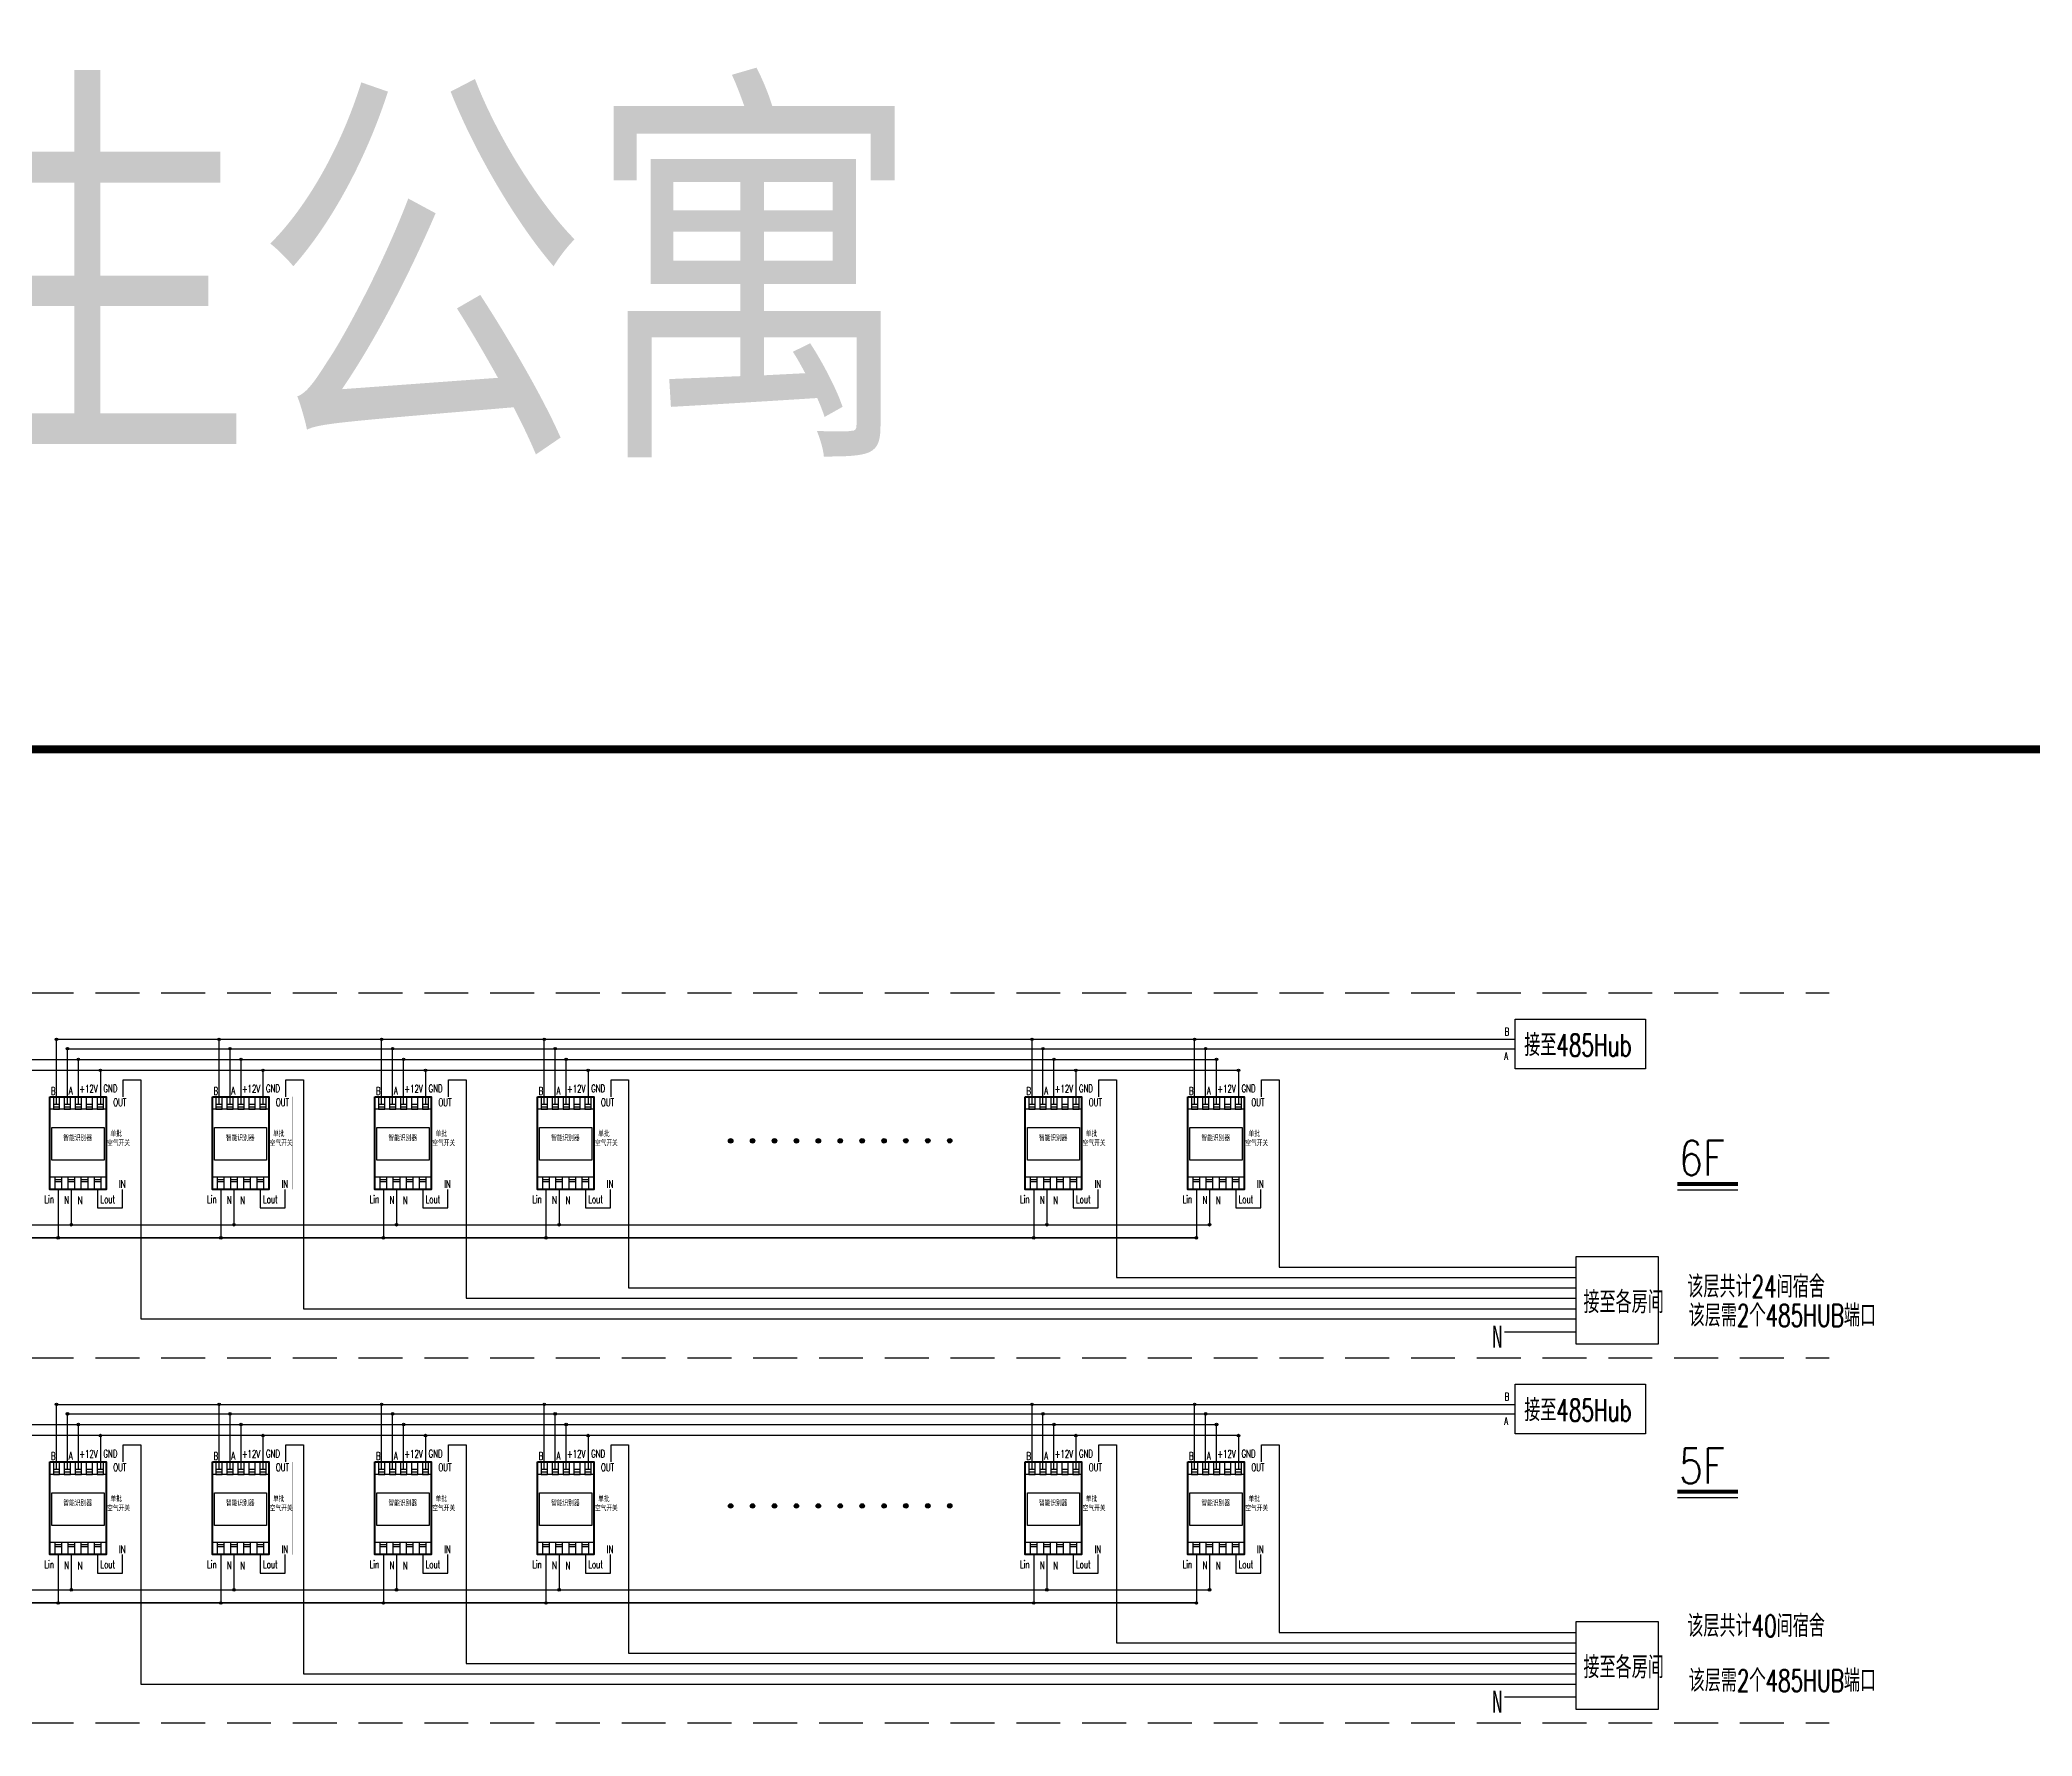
# Model space of a CAD drawing. Header units: millimetres. Extents: x -14098 to 347972, y -58509 to 133182.
# Drawn here: x 275519 to 320952, y 94490 to 133182 of the extents above; entities that cross this region are included whole.
import ezdxf
from ezdxf.enums import TextEntityAlignment as Align

# ---------------------------------------------------------------- set-up
doc = ezdxf.new("R2010")
doc.units = ezdxf.units.MM
doc.header["$LTSCALE"] = 1000
doc.linetypes.add('DASHED2', pattern=[0.375, 0.25, -0.125])
for name, color, linetype in [('5剖面线层', 1, 'Continuous'), ('6文字层', 3, 'Continuous'), ('HZ', 3, 'Continuous'), ('RD', 1, 'Continuous'), ('TEXT', 3, 'Continuous'), ('图框', 7, 'Continuous')]:
    doc.layers.add(name, color=color, linetype=linetype)
doc.styles.add('PC_TEXTSTYLE', font='simplex.shx', dxfattribs={"width": 0.707, "bigfont": 'intecad.shx'})
doc.styles.add('romand', font='romans.shx', dxfattribs={"width": 0.75, "height": 300, "bigfont": 'fhztxt.shx'})
doc.styles.add('SHZ', font='romanc', dxfattribs={"bigfont": 'SHZTXT'})
doc.styles.add('Z', font='romans', dxfattribs={"width": 0.8, "bigfont": 'z'})
doc.styles.add('样式 1', font='', dxfattribs={"width": 0.707})
doc.styles.get('样式 1').set_extended_font_data('KaiTi_GB2312')

# ---------------------------------------------------------------- blocks, each defined once
blk = doc.blocks.new('A$C324759D8')
for p, q in [((276, 2276), (276, 2607)), ((526, 2276), (526, 2607))]:
    blk.add_line(p, q)
for points in [[(122, 2452), (1407, 2452), (1407, 2166), (122, 2166)], [(204, 2166), (348, 2166), (348, 2452), (204, 2452)], [(204, 2223), (348, 2223), (348, 2276), (204, 2276)], [(454, 2166), (598, 2166), (598, 2452), (454, 2452)], [(454, 2223), (598, 2223), (598, 2276), (454, 2276)], [(704, 2166), (848, 2166), (848, 2452), (704, 2452)], [(704, 2223), (848, 2223), (848, 2276), (704, 2276)], [(954, 2166), (1098, 2166), (1098, 2452), (954, 2452)], [(954, 2223), (1098, 2223), (1098, 2276), (954, 2276)], [(1204, 2166), (1348, 2166), (1348, 2452), (1204, 2452)], [(1204, 2223), (1348, 2223), (1348, 2276), (1204, 2276)], [(169, 1749), (1360, 1749), (1360, 1005), (169, 1005)], [(122, 624), (1407, 624), (1407, 338), (122, 338)], [(242, 624), (387, 624), (387, 338), (242, 338)], [(242, 567), (387, 567), (387, 514), (242, 514)], [(542, 624), (687, 624), (687, 338), (542, 338)], [(542, 567), (687, 567), (687, 514), (542, 514)], [(842, 624), (987, 624), (987, 338), (842, 338)], [(842, 567), (987, 567), (987, 514), (842, 514)], [(1142, 624), (1287, 624), (1287, 338), (1142, 338)], [(1142, 567), (1287, 567), (1287, 514), (1142, 514)]]:
    blk.add_lwpolyline(points, close=True)
at = {"lineweight": 40}
blk.add_lwpolyline([(122, 2452), (1407, 2452), (1407, 338), (122, 338)], close=True, dxfattribs=at)
at = {"layer": 'RD', "color": 0, "const_width": 1}
blk.add_lwpolyline([(1407, 2452), (1950, 2452), (1950, 338), (1407, 338), (1407, 2452)], dxfattribs=at)
at = {"layer": '6文字层', "color": 7, "style": 'PC_TEXTSTYLE', "width": 0.667}
for s, p in [('GND', (1345, 2554)), ('B', (148, 2499)), ('A', (555, 2504)), ('+12V', (795, 2546)), ('OUT', (1570, 2239)), ('IN', (1701, 372)), ('Lin', (0, 28)), ('N', (455, 7)), ('N', (761, 0)), ('Lout', (1278, 27))]:
    blk.add_text(s, height=175, dxfattribs=at).set_placement(p)
at = {"layer": '6文字层', "color": 7, "style": 'Z', "width": 0.8}
for s, p in [('智能识别器', (433, 1571)), ('空气开关', (1432, 1456)), ('单批', (1505, 1668))]:
    blk.add_text(s, height=125, dxfattribs=at).set_placement(p, align=Align.TOP_LEFT)

msp = doc.modelspace()

# ---------------------------------------------------------------- hatches: boundary and pattern name
at = {"layer": '5剖面线层'}
h = msp.add_hatch(color=5, dxfattribs=at)
h.paths.add_polyline_path([(275870, 110385), (275899, 110385), (275927, 110385, 1)])
h.paths.add_polyline_path([(275927, 110385), (275899, 110385), (275899, 110357, 0.414214)])
h.paths.add_polyline_path([(275899, 110385), (275870, 110385, 0.414214), (275899, 110357)])
h = msp.add_hatch(color=5, dxfattribs=at)
h.paths.add_polyline_path([(279578, 110385), (279607, 110385), (279635, 110385, 1)])
h.paths.add_polyline_path([(279635, 110385), (279607, 110385), (279607, 110357, 0.414214)])
h.paths.add_polyline_path([(279607, 110385), (279578, 110385, 0.414214), (279607, 110357)])
h = msp.add_hatch(color=5, dxfattribs=at)
h.paths.add_polyline_path([(283286, 110385), (283314, 110385), (283343, 110385, 1)])
h.paths.add_polyline_path([(283343, 110385), (283314, 110385), (283314, 110357, 0.414214)])
h.paths.add_polyline_path([(283314, 110385), (283286, 110385, 0.414214), (283314, 110357)])
h = msp.add_hatch(color=5, dxfattribs=at)
h.paths.add_polyline_path([(286994, 110385), (287022, 110385), (287050, 110385, 1)])
h.paths.add_polyline_path([(287050, 110385), (287022, 110385), (287022, 110357, 0.414214)])
h.paths.add_polyline_path([(287022, 110385), (286994, 110385, 0.414214), (287022, 110357)])
h = msp.add_hatch(color=5, dxfattribs=at)
h.paths.add_polyline_path([(298117, 110385), (298145, 110385), (298174, 110385, 1)])
h.paths.add_polyline_path([(298174, 110385), (298145, 110385), (298145, 110357, 0.414214)])
h.paths.add_polyline_path([(298145, 110385), (298117, 110385, 0.414214), (298145, 110357)])
h = msp.add_hatch(color=5, dxfattribs=at)
h.paths.add_polyline_path([(301825, 110385), (301853, 110385), (301881, 110385, 1)])
h.paths.add_polyline_path([(301881, 110385), (301853, 110385), (301853, 110357, 0.414214)])
h.paths.add_polyline_path([(301853, 110385), (301825, 110385, 0.414214), (301853, 110357)])
h = msp.add_hatch(color=5, dxfattribs=at)
h.paths.add_polyline_path([(276120, 110171), (276149, 110171), (276177, 110171, 1)])
h.paths.add_polyline_path([(276177, 110171), (276149, 110171), (276149, 110143, 0.414214)])
h.paths.add_polyline_path([(276149, 110171), (276120, 110171, 0.414214), (276149, 110143)])
h = msp.add_hatch(color=4, dxfattribs=at)
h.paths.add_polyline_path([(276370, 109927), (276399, 109927), (276427, 109927, 1)])
h.paths.add_polyline_path([(276427, 109927), (276399, 109927), (276399, 109899, 0.414214)])
h.paths.add_polyline_path([(276399, 109927), (276370, 109927, 0.414214), (276399, 109899)])
h = msp.add_hatch(color=5, dxfattribs=at)
h.paths.add_polyline_path([(279828, 110171), (279857, 110171), (279885, 110171, 1)])
h.paths.add_polyline_path([(279885, 110171), (279857, 110171), (279857, 110143, 0.414214)])
h.paths.add_polyline_path([(279857, 110171), (279828, 110171, 0.414214), (279857, 110143)])
h = msp.add_hatch(color=4, dxfattribs=at)
h.paths.add_polyline_path([(280078, 109927), (280107, 109927), (280135, 109927, 1)])
h.paths.add_polyline_path([(280135, 109927), (280107, 109927), (280107, 109899, 0.414214)])
h.paths.add_polyline_path([(280107, 109927), (280078, 109927, 0.414214), (280107, 109899)])
h = msp.add_hatch(color=5, dxfattribs=at)
h.paths.add_polyline_path([(283536, 110171), (283564, 110171), (283593, 110171, 1)])
h.paths.add_polyline_path([(283593, 110171), (283564, 110171), (283564, 110143, 0.414214)])
h.paths.add_polyline_path([(283564, 110171), (283536, 110171, 0.414214), (283564, 110143)])
h = msp.add_hatch(color=4, dxfattribs=at)
h.paths.add_polyline_path([(283786, 109927), (283814, 109927), (283843, 109927, 1)])
h.paths.add_polyline_path([(283843, 109927), (283814, 109927), (283814, 109899, 0.414214)])
h.paths.add_polyline_path([(283814, 109927), (283786, 109927, 0.414214), (283814, 109899)])
h = msp.add_hatch(color=5, dxfattribs=at)
h.paths.add_polyline_path([(287244, 110171), (287272, 110171), (287300, 110171, 1)])
h.paths.add_polyline_path([(287300, 110171), (287272, 110171), (287272, 110143, 0.414214)])
h.paths.add_polyline_path([(287272, 110171), (287244, 110171, 0.414214), (287272, 110143)])
h = msp.add_hatch(color=4, dxfattribs=at)
h.paths.add_polyline_path([(287494, 109927), (287522, 109927), (287550, 109927, 1)])
h.paths.add_polyline_path([(287550, 109927), (287522, 109927), (287522, 109899, 0.414214)])
h.paths.add_polyline_path([(287522, 109927), (287494, 109927, 0.414214), (287522, 109899)])
h = msp.add_hatch(color=5, dxfattribs=at)
h.paths.add_polyline_path([(298367, 110171), (298395, 110171), (298424, 110171, 1)])
h.paths.add_polyline_path([(298424, 110171), (298395, 110171), (298395, 110143, 0.414214)])
h.paths.add_polyline_path([(298395, 110171), (298367, 110171, 0.414214), (298395, 110143)])
h = msp.add_hatch(color=4, dxfattribs=at)
h.paths.add_polyline_path([(298617, 109927), (298645, 109927), (298674, 109927, 1)])
h.paths.add_polyline_path([(298674, 109927), (298645, 109927), (298645, 109899, 0.414214)])
h.paths.add_polyline_path([(298645, 109927), (298617, 109927, 0.414214), (298645, 109899)])
h = msp.add_hatch(color=5, dxfattribs=at)
h.paths.add_polyline_path([(302075, 110171), (302103, 110171), (302131, 110171, 1)])
h.paths.add_polyline_path([(302131, 110171), (302103, 110171), (302103, 110143, 0.414214)])
h.paths.add_polyline_path([(302103, 110171), (302075, 110171, 0.414214), (302103, 110143)])
h = msp.add_hatch(color=4, dxfattribs=at)
h.paths.add_polyline_path([(302325, 109927), (302353, 109927), (302381, 109927, 1)])
h.paths.add_polyline_path([(302381, 109927), (302353, 109927), (302353, 109899, 0.414214)])
h.paths.add_polyline_path([(302353, 109927), (302325, 109927, 0.414214), (302353, 109899)])
h = msp.add_hatch(color=6, dxfattribs=at)
h.paths.add_polyline_path([(276870, 109675), (276899, 109675), (276927, 109675, 1)])
h.paths.add_polyline_path([(276927, 109675), (276899, 109675), (276899, 109646, 0.414214)])
h.paths.add_polyline_path([(276899, 109675), (276870, 109675, 0.414214), (276899, 109646)])
h = msp.add_hatch(color=6, dxfattribs=at)
h.paths.add_polyline_path([(276870, 109675), (276899, 109675), (276927, 109675, 1)])
h.paths.add_polyline_path([(276927, 109675), (276899, 109675), (276899, 109646, 0.414214)])
h.paths.add_polyline_path([(276899, 109675), (276870, 109675, 0.414214), (276899, 109646)])
h = msp.add_hatch(color=6, dxfattribs=at)
h.paths.add_polyline_path([(280578, 109675), (280607, 109675), (280635, 109675, 1)])
h.paths.add_polyline_path([(280635, 109675), (280607, 109675), (280607, 109646, 0.414214)])
h.paths.add_polyline_path([(280607, 109675), (280578, 109675, 0.414214), (280607, 109646)])
h = msp.add_hatch(color=6, dxfattribs=at)
h.paths.add_polyline_path([(280578, 109675), (280607, 109675), (280635, 109675, 1)])
h.paths.add_polyline_path([(280635, 109675), (280607, 109675), (280607, 109646, 0.414214)])
h.paths.add_polyline_path([(280607, 109675), (280578, 109675, 0.414214), (280607, 109646)])
h = msp.add_hatch(color=6, dxfattribs=at)
h.paths.add_polyline_path([(284286, 109675), (284314, 109675), (284343, 109675, 1)])
h.paths.add_polyline_path([(284343, 109675), (284314, 109675), (284314, 109646, 0.414214)])
h.paths.add_polyline_path([(284314, 109675), (284286, 109675, 0.414214), (284314, 109646)])
h = msp.add_hatch(color=6, dxfattribs=at)
h.paths.add_polyline_path([(284286, 109675), (284314, 109675), (284343, 109675, 1)])
h.paths.add_polyline_path([(284343, 109675), (284314, 109675), (284314, 109646, 0.414214)])
h.paths.add_polyline_path([(284314, 109675), (284286, 109675, 0.414214), (284314, 109646)])
h = msp.add_hatch(color=6, dxfattribs=at)
h.paths.add_polyline_path([(287994, 109675), (288022, 109675), (288050, 109675, 1)])
h.paths.add_polyline_path([(288050, 109675), (288022, 109675), (288022, 109646, 0.414214)])
h.paths.add_polyline_path([(288022, 109675), (287994, 109675, 0.414214), (288022, 109646)])
h = msp.add_hatch(color=6, dxfattribs=at)
h.paths.add_polyline_path([(287994, 109675), (288022, 109675), (288050, 109675, 1)])
h.paths.add_polyline_path([(288050, 109675), (288022, 109675), (288022, 109646, 0.414214)])
h.paths.add_polyline_path([(288022, 109675), (287994, 109675, 0.414214), (288022, 109646)])
h = msp.add_hatch(color=6, dxfattribs=at)
h.paths.add_polyline_path([(299117, 109675), (299145, 109675), (299174, 109675, 1)])
h.paths.add_polyline_path([(299174, 109675), (299145, 109675), (299145, 109646, 0.414214)])
h.paths.add_polyline_path([(299145, 109675), (299117, 109675, 0.414214), (299145, 109646)])
h = msp.add_hatch(color=6, dxfattribs=at)
h.paths.add_polyline_path([(299117, 109675), (299145, 109675), (299174, 109675, 1)])
h.paths.add_polyline_path([(299174, 109675), (299145, 109675), (299145, 109646, 0.414214)])
h.paths.add_polyline_path([(299145, 109675), (299117, 109675, 0.414214), (299145, 109646)])
h = msp.add_hatch(color=6, dxfattribs=at)
h.paths.add_polyline_path([(302825, 109675), (302853, 109675), (302881, 109675, 1)])
h.paths.add_polyline_path([(302881, 109675), (302853, 109675), (302853, 109646, 0.414214)])
h.paths.add_polyline_path([(302853, 109675), (302825, 109675, 0.414214), (302853, 109646)])
h = msp.add_hatch(color=6, dxfattribs=at)
h.paths.add_polyline_path([(302825, 109675), (302853, 109675), (302881, 109675, 1)])
h.paths.add_polyline_path([(302881, 109675), (302853, 109675), (302853, 109646, 0.414214)])
h.paths.add_polyline_path([(302853, 109675), (302825, 109675, 0.414214), (302853, 109646)])
for points in [[(291322, 108070, 1), (291221, 108070, 1)], [(291822, 108070, 1), (291721, 108070, 1)], [(292322, 108070, 1), (292221, 108070, 1)], [(292822, 108070, 1), (292721, 108070, 1)], [(293322, 108070, 1), (293221, 108070, 1)], [(293822, 108070, 1), (293721, 108070, 1)], [(294322, 108070, 1), (294221, 108070, 1)], [(294822, 108070, 1), (294721, 108070, 1)], [(295318, 108071, 1), (295217, 108071, 1)], [(295818, 108071, 1), (295717, 108071, 1)], [(296318, 108071, 1), (296217, 108071, 1)], [(291322, 99742, 1), (291221, 99742, 1)], [(291822, 99742, 1), (291721, 99742, 1)], [(292322, 99742, 1), (292221, 99742, 1)], [(292822, 99742, 1), (292721, 99742, 1)], [(293322, 99742, 1), (293221, 99742, 1)], [(293822, 99742, 1), (293721, 99742, 1)], [(294322, 99742, 1), (294221, 99742, 1)], [(294822, 99742, 1), (294721, 99742, 1)], [(295318, 99743, 1), (295217, 99743, 1)], [(295818, 99743, 1), (295717, 99743, 1)], [(296318, 99743, 1), (296217, 99743, 1)]]:
    msp.add_hatch(color=4, dxfattribs=at).paths.add_polyline_path(points)
h = msp.add_hatch(color=1, dxfattribs=at)
h.paths.add_polyline_path([(275909, 105856), (275937, 105856), (275966, 105856, 1)])
h.paths.add_polyline_path([(275966, 105856), (275937, 105856), (275937, 105827, 0.414214)])
h.paths.add_polyline_path([(275937, 105856), (275909, 105856, 0.414214), (275937, 105827)])
h = msp.add_hatch(color=4, dxfattribs=at)
h.paths.add_polyline_path([(276209, 106155), (276237, 106155), (276266, 106155, 1)])
h.paths.add_polyline_path([(276266, 106155), (276237, 106155), (276237, 106127, 0.414214)])
h.paths.add_polyline_path([(276237, 106155), (276209, 106155, 0.414214), (276237, 106127)])
h = msp.add_hatch(color=1, dxfattribs=at)
h.paths.add_polyline_path([(279617, 105856), (279645, 105856), (279674, 105856, 1)])
h.paths.add_polyline_path([(279674, 105856), (279645, 105856), (279645, 105827, 0.414214)])
h.paths.add_polyline_path([(279645, 105856), (279617, 105856, 0.414214), (279645, 105827)])
h = msp.add_hatch(color=4, dxfattribs=at)
h.paths.add_polyline_path([(279917, 106155), (279945, 106155), (279974, 106155, 1)])
h.paths.add_polyline_path([(279974, 106155), (279945, 106155), (279945, 106127, 0.414214)])
h.paths.add_polyline_path([(279945, 106155), (279917, 106155, 0.414214), (279945, 106127)])
h = msp.add_hatch(color=1, dxfattribs=at)
h.paths.add_polyline_path([(283324, 105856), (283353, 105856), (283381, 105856, 1)])
h.paths.add_polyline_path([(283381, 105856), (283353, 105856), (283353, 105827, 0.414214)])
h.paths.add_polyline_path([(283353, 105856), (283324, 105856, 0.414214), (283353, 105827)])
h = msp.add_hatch(color=4, dxfattribs=at)
h.paths.add_polyline_path([(283624, 106155), (283653, 106155), (283681, 106155, 1)])
h.paths.add_polyline_path([(283681, 106155), (283653, 106155), (283653, 106127, 0.414214)])
h.paths.add_polyline_path([(283653, 106155), (283624, 106155, 0.414214), (283653, 106127)])
h = msp.add_hatch(color=1, dxfattribs=at)
h.paths.add_polyline_path([(287032, 105856), (287061, 105856), (287089, 105856, 1)])
h.paths.add_polyline_path([(287089, 105856), (287061, 105856), (287061, 105827, 0.414214)])
h.paths.add_polyline_path([(287061, 105856), (287032, 105856, 0.414214), (287061, 105827)])
h = msp.add_hatch(color=4, dxfattribs=at)
h.paths.add_polyline_path([(287332, 106155), (287361, 106155), (287389, 106155, 1)])
h.paths.add_polyline_path([(287389, 106155), (287361, 106155), (287361, 106127, 0.414214)])
h.paths.add_polyline_path([(287361, 106155), (287332, 106155, 0.414214), (287361, 106127)])
h = msp.add_hatch(color=1, dxfattribs=at)
h.paths.add_polyline_path([(298155, 105856), (298184, 105856), (298212, 105856, 1)])
h.paths.add_polyline_path([(298212, 105856), (298184, 105856), (298184, 105827, 0.414214)])
h.paths.add_polyline_path([(298184, 105856), (298155, 105856, 0.414214), (298184, 105827)])
h = msp.add_hatch(color=4, dxfattribs=at)
h.paths.add_polyline_path([(298455, 106155), (298484, 106155), (298512, 106155, 1)])
h.paths.add_polyline_path([(298512, 106155), (298484, 106155), (298484, 106127, 0.414214)])
h.paths.add_polyline_path([(298484, 106155), (298455, 106155, 0.414214), (298484, 106127)])
h = msp.add_hatch(color=1, dxfattribs=at)
h.paths.add_polyline_path([(301863, 105856), (301892, 105856), (301920, 105856, 1)])
h.paths.add_polyline_path([(301920, 105856), (301892, 105856), (301892, 105827, 0.414214)])
h.paths.add_polyline_path([(301892, 105856), (301863, 105856, 0.414214), (301892, 105827)])
h = msp.add_hatch(color=4, dxfattribs=at)
h.paths.add_polyline_path([(302163, 106155), (302192, 106155), (302220, 106155, 1)])
h.paths.add_polyline_path([(302220, 106155), (302192, 106155), (302192, 106127, 0.414214)])
h.paths.add_polyline_path([(302192, 106155), (302163, 106155, 0.414214), (302192, 106127)])
h = msp.add_hatch(color=5, dxfattribs=at)
h.paths.add_polyline_path([(275870, 102057), (275899, 102057), (275927, 102057, 1)])
h.paths.add_polyline_path([(275927, 102057), (275899, 102057), (275899, 102029, 0.414214)])
h.paths.add_polyline_path([(275899, 102057), (275870, 102057, 0.414214), (275899, 102029)])
h = msp.add_hatch(color=5, dxfattribs=at)
h.paths.add_polyline_path([(276120, 101843), (276149, 101843), (276177, 101843, 1)])
h.paths.add_polyline_path([(276177, 101843), (276149, 101843), (276149, 101815, 0.414214)])
h.paths.add_polyline_path([(276149, 101843), (276120, 101843, 0.414214), (276149, 101815)])
h = msp.add_hatch(color=5, dxfattribs=at)
h.paths.add_polyline_path([(279578, 102057), (279607, 102057), (279635, 102057, 1)])
h.paths.add_polyline_path([(279635, 102057), (279607, 102057), (279607, 102029, 0.414214)])
h.paths.add_polyline_path([(279607, 102057), (279578, 102057, 0.414214), (279607, 102029)])
h = msp.add_hatch(color=5, dxfattribs=at)
h.paths.add_polyline_path([(279828, 101843), (279857, 101843), (279885, 101843, 1)])
h.paths.add_polyline_path([(279885, 101843), (279857, 101843), (279857, 101815, 0.414214)])
h.paths.add_polyline_path([(279857, 101843), (279828, 101843, 0.414214), (279857, 101815)])
h = msp.add_hatch(color=5, dxfattribs=at)
h.paths.add_polyline_path([(283286, 102057), (283314, 102057), (283343, 102057, 1)])
h.paths.add_polyline_path([(283343, 102057), (283314, 102057), (283314, 102029, 0.414214)])
h.paths.add_polyline_path([(283314, 102057), (283286, 102057, 0.414214), (283314, 102029)])
h = msp.add_hatch(color=5, dxfattribs=at)
h.paths.add_polyline_path([(283536, 101843), (283564, 101843), (283593, 101843, 1)])
h.paths.add_polyline_path([(283593, 101843), (283564, 101843), (283564, 101815, 0.414214)])
h.paths.add_polyline_path([(283564, 101843), (283536, 101843, 0.414214), (283564, 101815)])
h = msp.add_hatch(color=5, dxfattribs=at)
h.paths.add_polyline_path([(286994, 102057), (287022, 102057), (287050, 102057, 1)])
h.paths.add_polyline_path([(287050, 102057), (287022, 102057), (287022, 102029, 0.414214)])
h.paths.add_polyline_path([(287022, 102057), (286994, 102057, 0.414214), (287022, 102029)])
h = msp.add_hatch(color=5, dxfattribs=at)
h.paths.add_polyline_path([(287244, 101843), (287272, 101843), (287300, 101843, 1)])
h.paths.add_polyline_path([(287300, 101843), (287272, 101843), (287272, 101815, 0.414214)])
h.paths.add_polyline_path([(287272, 101843), (287244, 101843, 0.414214), (287272, 101815)])
h = msp.add_hatch(color=5, dxfattribs=at)
h.paths.add_polyline_path([(298117, 102057), (298145, 102057), (298174, 102057, 1)])
h.paths.add_polyline_path([(298174, 102057), (298145, 102057), (298145, 102029, 0.414214)])
h.paths.add_polyline_path([(298145, 102057), (298117, 102057, 0.414214), (298145, 102029)])
h = msp.add_hatch(color=5, dxfattribs=at)
h.paths.add_polyline_path([(298367, 101843), (298395, 101843), (298424, 101843, 1)])
h.paths.add_polyline_path([(298424, 101843), (298395, 101843), (298395, 101815, 0.414214)])
h.paths.add_polyline_path([(298395, 101843), (298367, 101843, 0.414214), (298395, 101815)])
h = msp.add_hatch(color=5, dxfattribs=at)
h.paths.add_polyline_path([(301825, 102057), (301853, 102057), (301881, 102057, 1)])
h.paths.add_polyline_path([(301881, 102057), (301853, 102057), (301853, 102029, 0.414214)])
h.paths.add_polyline_path([(301853, 102057), (301825, 102057, 0.414214), (301853, 102029)])
h = msp.add_hatch(color=5, dxfattribs=at)
h.paths.add_polyline_path([(302075, 101843), (302103, 101843), (302131, 101843, 1)])
h.paths.add_polyline_path([(302131, 101843), (302103, 101843), (302103, 101815, 0.414214)])
h.paths.add_polyline_path([(302103, 101843), (302075, 101843, 0.414214), (302103, 101815)])
h = msp.add_hatch(color=4, dxfattribs=at)
h.paths.add_polyline_path([(276370, 101600), (276399, 101600), (276427, 101600, 1)])
h.paths.add_polyline_path([(276427, 101600), (276399, 101600), (276399, 101571, 0.414214)])
h.paths.add_polyline_path([(276399, 101600), (276370, 101600, 0.414214), (276399, 101571)])
h = msp.add_hatch(color=6, dxfattribs=at)
h.paths.add_polyline_path([(276870, 101347), (276899, 101347), (276927, 101347, 1)])
h.paths.add_polyline_path([(276927, 101347), (276899, 101347), (276899, 101319, 0.414214)])
h.paths.add_polyline_path([(276899, 101347), (276870, 101347, 0.414214), (276899, 101319)])
h = msp.add_hatch(color=6, dxfattribs=at)
h.paths.add_polyline_path([(276870, 101347), (276899, 101347), (276927, 101347, 1)])
h.paths.add_polyline_path([(276927, 101347), (276899, 101347), (276899, 101319, 0.414214)])
h.paths.add_polyline_path([(276899, 101347), (276870, 101347, 0.414214), (276899, 101319)])
h = msp.add_hatch(color=4, dxfattribs=at)
h.paths.add_polyline_path([(280078, 101600), (280107, 101600), (280135, 101600, 1)])
h.paths.add_polyline_path([(280135, 101600), (280107, 101600), (280107, 101571, 0.414214)])
h.paths.add_polyline_path([(280107, 101600), (280078, 101600, 0.414214), (280107, 101571)])
h = msp.add_hatch(color=6, dxfattribs=at)
h.paths.add_polyline_path([(280578, 101347), (280607, 101347), (280635, 101347, 1)])
h.paths.add_polyline_path([(280635, 101347), (280607, 101347), (280607, 101319, 0.414214)])
h.paths.add_polyline_path([(280607, 101347), (280578, 101347, 0.414214), (280607, 101319)])
h = msp.add_hatch(color=6, dxfattribs=at)
h.paths.add_polyline_path([(280578, 101347), (280607, 101347), (280635, 101347, 1)])
h.paths.add_polyline_path([(280635, 101347), (280607, 101347), (280607, 101319, 0.414214)])
h.paths.add_polyline_path([(280607, 101347), (280578, 101347, 0.414214), (280607, 101319)])
h = msp.add_hatch(color=4, dxfattribs=at)
h.paths.add_polyline_path([(283786, 101600), (283814, 101600), (283843, 101600, 1)])
h.paths.add_polyline_path([(283843, 101600), (283814, 101600), (283814, 101571, 0.414214)])
h.paths.add_polyline_path([(283814, 101600), (283786, 101600, 0.414214), (283814, 101571)])
h = msp.add_hatch(color=6, dxfattribs=at)
h.paths.add_polyline_path([(284286, 101347), (284314, 101347), (284343, 101347, 1)])
h.paths.add_polyline_path([(284343, 101347), (284314, 101347), (284314, 101319, 0.414214)])
h.paths.add_polyline_path([(284314, 101347), (284286, 101347, 0.414214), (284314, 101319)])
h = msp.add_hatch(color=6, dxfattribs=at)
h.paths.add_polyline_path([(284286, 101347), (284314, 101347), (284343, 101347, 1)])
h.paths.add_polyline_path([(284343, 101347), (284314, 101347), (284314, 101319, 0.414214)])
h.paths.add_polyline_path([(284314, 101347), (284286, 101347, 0.414214), (284314, 101319)])
h = msp.add_hatch(color=4, dxfattribs=at)
h.paths.add_polyline_path([(287494, 101600), (287522, 101600), (287550, 101600, 1)])
h.paths.add_polyline_path([(287550, 101600), (287522, 101600), (287522, 101571, 0.414214)])
h.paths.add_polyline_path([(287522, 101600), (287494, 101600, 0.414214), (287522, 101571)])
h = msp.add_hatch(color=6, dxfattribs=at)
h.paths.add_polyline_path([(287994, 101347), (288022, 101347), (288050, 101347, 1)])
h.paths.add_polyline_path([(288050, 101347), (288022, 101347), (288022, 101319, 0.414214)])
h.paths.add_polyline_path([(288022, 101347), (287994, 101347, 0.414214), (288022, 101319)])
h = msp.add_hatch(color=6, dxfattribs=at)
h.paths.add_polyline_path([(287994, 101347), (288022, 101347), (288050, 101347, 1)])
h.paths.add_polyline_path([(288050, 101347), (288022, 101347), (288022, 101319, 0.414214)])
h.paths.add_polyline_path([(288022, 101347), (287994, 101347, 0.414214), (288022, 101319)])
h = msp.add_hatch(color=4, dxfattribs=at)
h.paths.add_polyline_path([(298617, 101600), (298645, 101600), (298674, 101600, 1)])
h.paths.add_polyline_path([(298674, 101600), (298645, 101600), (298645, 101571, 0.414214)])
h.paths.add_polyline_path([(298645, 101600), (298617, 101600, 0.414214), (298645, 101571)])
h = msp.add_hatch(color=6, dxfattribs=at)
h.paths.add_polyline_path([(299117, 101347), (299145, 101347), (299174, 101347, 1)])
h.paths.add_polyline_path([(299174, 101347), (299145, 101347), (299145, 101319, 0.414214)])
h.paths.add_polyline_path([(299145, 101347), (299117, 101347, 0.414214), (299145, 101319)])
h = msp.add_hatch(color=6, dxfattribs=at)
h.paths.add_polyline_path([(299117, 101347), (299145, 101347), (299174, 101347, 1)])
h.paths.add_polyline_path([(299174, 101347), (299145, 101347), (299145, 101319, 0.414214)])
h.paths.add_polyline_path([(299145, 101347), (299117, 101347, 0.414214), (299145, 101319)])
h = msp.add_hatch(color=4, dxfattribs=at)
h.paths.add_polyline_path([(302325, 101600), (302353, 101600), (302381, 101600, 1)])
h.paths.add_polyline_path([(302381, 101600), (302353, 101600), (302353, 101571, 0.414214)])
h.paths.add_polyline_path([(302353, 101600), (302325, 101600, 0.414214), (302353, 101571)])
h = msp.add_hatch(color=6, dxfattribs=at)
h.paths.add_polyline_path([(302825, 101347), (302853, 101347), (302881, 101347, 1)])
h.paths.add_polyline_path([(302881, 101347), (302853, 101347), (302853, 101319, 0.414214)])
h.paths.add_polyline_path([(302853, 101347), (302825, 101347, 0.414214), (302853, 101319)])
h = msp.add_hatch(color=6, dxfattribs=at)
h.paths.add_polyline_path([(302825, 101347), (302853, 101347), (302881, 101347, 1)])
h.paths.add_polyline_path([(302881, 101347), (302853, 101347), (302853, 101319, 0.414214)])
h.paths.add_polyline_path([(302853, 101347), (302825, 101347, 0.414214), (302853, 101319)])
h = msp.add_hatch(color=4, dxfattribs=at)
h.paths.add_polyline_path([(276209, 97827), (276237, 97827), (276266, 97827, 1)])
h.paths.add_polyline_path([(276266, 97827), (276237, 97827), (276237, 97799, 0.414214)])
h.paths.add_polyline_path([(276237, 97827), (276209, 97827, 0.414214), (276237, 97799)])
h = msp.add_hatch(color=4, dxfattribs=at)
h.paths.add_polyline_path([(279917, 97827), (279945, 97827), (279974, 97827, 1)])
h.paths.add_polyline_path([(279974, 97827), (279945, 97827), (279945, 97799, 0.414214)])
h.paths.add_polyline_path([(279945, 97827), (279917, 97827, 0.414214), (279945, 97799)])
h = msp.add_hatch(color=4, dxfattribs=at)
h.paths.add_polyline_path([(283624, 97827), (283653, 97827), (283681, 97827, 1)])
h.paths.add_polyline_path([(283681, 97827), (283653, 97827), (283653, 97799, 0.414214)])
h.paths.add_polyline_path([(283653, 97827), (283624, 97827, 0.414214), (283653, 97799)])
h = msp.add_hatch(color=4, dxfattribs=at)
h.paths.add_polyline_path([(287332, 97827), (287361, 97827), (287389, 97827, 1)])
h.paths.add_polyline_path([(287389, 97827), (287361, 97827), (287361, 97799, 0.414214)])
h.paths.add_polyline_path([(287361, 97827), (287332, 97827, 0.414214), (287361, 97799)])
h = msp.add_hatch(color=4, dxfattribs=at)
h.paths.add_polyline_path([(298455, 97827), (298484, 97827), (298512, 97827, 1)])
h.paths.add_polyline_path([(298512, 97827), (298484, 97827), (298484, 97799, 0.414214)])
h.paths.add_polyline_path([(298484, 97827), (298455, 97827, 0.414214), (298484, 97799)])
h = msp.add_hatch(color=4, dxfattribs=at)
h.paths.add_polyline_path([(302163, 97827), (302192, 97827), (302220, 97827, 1)])
h.paths.add_polyline_path([(302220, 97827), (302192, 97827), (302192, 97799, 0.414214)])
h.paths.add_polyline_path([(302192, 97827), (302163, 97827, 0.414214), (302192, 97799)])
h = msp.add_hatch(color=1, dxfattribs=at)
h.paths.add_polyline_path([(275909, 97528), (275937, 97528), (275966, 97528, 1)])
h.paths.add_polyline_path([(275966, 97528), (275937, 97528), (275937, 97499, 0.414214)])
h.paths.add_polyline_path([(275937, 97528), (275909, 97528, 0.414214), (275937, 97499)])
h = msp.add_hatch(color=1, dxfattribs=at)
h.paths.add_polyline_path([(279617, 97528), (279645, 97528), (279674, 97528, 1)])
h.paths.add_polyline_path([(279674, 97528), (279645, 97528), (279645, 97499, 0.414214)])
h.paths.add_polyline_path([(279645, 97528), (279617, 97528, 0.414214), (279645, 97499)])
h = msp.add_hatch(color=1, dxfattribs=at)
h.paths.add_polyline_path([(283324, 97528), (283353, 97528), (283381, 97528, 1)])
h.paths.add_polyline_path([(283381, 97528), (283353, 97528), (283353, 97499, 0.414214)])
h.paths.add_polyline_path([(283353, 97528), (283324, 97528, 0.414214), (283353, 97499)])
h = msp.add_hatch(color=1, dxfattribs=at)
h.paths.add_polyline_path([(287032, 97528), (287061, 97528), (287089, 97528, 1)])
h.paths.add_polyline_path([(287089, 97528), (287061, 97528), (287061, 97499, 0.414214)])
h.paths.add_polyline_path([(287061, 97528), (287032, 97528, 0.414214), (287061, 97499)])
h = msp.add_hatch(color=1, dxfattribs=at)
h.paths.add_polyline_path([(298155, 97528), (298184, 97528), (298212, 97528, 1)])
h.paths.add_polyline_path([(298212, 97528), (298184, 97528), (298184, 97499, 0.414214)])
h.paths.add_polyline_path([(298184, 97528), (298155, 97528, 0.414214), (298184, 97499)])
h = msp.add_hatch(color=1, dxfattribs=at)
h.paths.add_polyline_path([(301863, 97528), (301892, 97528), (301920, 97528, 1)])
h.paths.add_polyline_path([(301920, 97528), (301892, 97528), (301892, 97499, 0.414214)])
h.paths.add_polyline_path([(301892, 97528), (301863, 97528, 0.414214), (301892, 97499)])

# ---------------------------------------------------------------- linework, layer by layer
at = {"color": 5}
for p, q in [((275899, 109229), (275899, 110385)), ((275899, 110385), (309163, 110385)), ((276149, 109229), (276149, 110171)), ((276149, 110171), (309163, 110171)), ((279607, 109229), (279607, 110385)), ((279857, 109229), (279857, 110171)), ((283314, 109229), (283314, 110385)), ((283564, 109229), (283564, 110171)), ((287022, 109229), (287022, 110385)), ((287272, 109229), (287272, 110171)), ((298145, 109229), (298145, 110385)), ((298395, 109229), (298395, 110171)), ((301853, 109229), (301853, 110385)), ((302103, 109229), (302103, 110171)), ((275899, 100902), (275899, 102057)), ((275899, 102057), (309163, 102057)), ((276149, 100902), (276149, 101843)), ((276149, 101843), (309163, 101843)), ((279607, 100902), (279607, 102057)), ((279857, 100902), (279857, 101843)), ((283314, 100902), (283314, 102057)), ((283564, 100902), (283564, 101843)), ((287022, 100902), (287022, 102057)), ((287272, 100902), (287272, 101843)), ((298145, 100902), (298145, 102057)), ((298395, 100902), (298395, 101843)), ((301853, 100902), (301853, 102057)), ((302103, 100902), (302103, 101843))]:
    msp.add_line(p, q, dxfattribs=at)
at = {"color": 6}
for p, q in [((276899, 109675), (273358, 109675)), ((276899, 109675), (276899, 108898)), ((302853, 109675), (276899, 109675)), ((276899, 109675), (276899, 108898)), ((280607, 109675), (280607, 108898)), ((280607, 109675), (280607, 108898)), ((284314, 109675), (284314, 108898)), ((284314, 109675), (284314, 108898)), ((288022, 109675), (288022, 108898)), ((288022, 109675), (288022, 108898)), ((299145, 109675), (299145, 108898)), ((299145, 109675), (299145, 108898)), ((302853, 109675), (302853, 108898)), ((302853, 109675), (302853, 108898)), ((276899, 101347), (273358, 101347)), ((276899, 101347), (276899, 100570)), ((302853, 101347), (276899, 101347)), ((276899, 101347), (276899, 100570)), ((280607, 101347), (280607, 100570)), ((280607, 101347), (280607, 100570)), ((284314, 101347), (284314, 100570)), ((284314, 101347), (284314, 100570)), ((288022, 101347), (288022, 100570)), ((288022, 101347), (288022, 100570)), ((299145, 101347), (299145, 100570)), ((299145, 101347), (299145, 100570)), ((302853, 101347), (302853, 100570)), ((302853, 101347), (302853, 100570))]:
    msp.add_line(p, q, dxfattribs=at)
at = {"color": 4}
for p, q in [((273858, 109927), (302353, 109927)), ((276399, 108898), (276399, 109927)), ((280107, 108898), (280107, 109927)), ((283814, 108898), (283814, 109927)), ((287522, 108898), (287522, 109927)), ((298645, 108898), (298645, 109927)), ((302353, 108898), (302353, 109927)), ((276237, 106960), (276237, 106155)), ((279945, 106960), (279945, 106155)), ((283653, 106960), (283653, 106155)), ((287361, 106960), (287361, 106155)), ((298484, 106960), (298484, 106155)), ((302192, 106960), (302192, 106155)), ((256430, 106155), (302192, 106155)), ((308919, 103716), (310557, 103716)), ((273858, 101600), (302353, 101600)), ((276399, 100570), (276399, 101600)), ((280107, 100570), (280107, 101600)), ((283814, 100570), (283814, 101600)), ((287522, 100570), (287522, 101600)), ((298645, 100570), (298645, 101600)), ((302353, 100570), (302353, 101600)), ((276237, 98632), (276237, 97827)), ((279945, 98632), (279945, 97827)), ((283653, 98632), (283653, 97827)), ((287361, 98632), (287361, 97827)), ((298484, 98632), (298484, 97827)), ((302192, 98632), (302192, 97827)), ((256430, 97827), (302192, 97827)), ((308919, 95388), (310557, 95388))]:
    msp.add_line(p, q, dxfattribs=at)
for p, q in [((275899, 108898), (275899, 109229)), ((276149, 108898), (276149, 109229)), ((275899, 100570), (275899, 100902)), ((276149, 100570), (276149, 100902))]:
    msp.add_line(p, q)
at = {"color": 1}
for p, q in [((275937, 106960), (275937, 105856)), ((279645, 106960), (279645, 105856)), ((283353, 106960), (283353, 105856)), ((287061, 106960), (287061, 105856)), ((298184, 106960), (298184, 105856)), ((301892, 106960), (301892, 105856)), ((275937, 98632), (275937, 97528)), ((279645, 98632), (279645, 97528)), ((283353, 98632), (283353, 97528)), ((287061, 98632), (287061, 97528)), ((298184, 98632), (298184, 97528)), ((301892, 98632), (301892, 97528))]:
    msp.add_line(p, q, dxfattribs=at)
at = {"color": 2}
for p, q in [((276837, 106960), (276837, 106539)), ((277407, 106539), (277407, 106960)), ((280545, 106960), (280545, 106539)), ((281115, 106539), (281115, 106960)), ((284253, 106960), (284253, 106539)), ((284822, 106539), (284822, 106960)), ((287961, 106960), (287961, 106539)), ((288530, 106539), (288530, 106960)), ((299084, 106960), (299084, 106539)), ((299653, 106539), (299653, 106960)), ((302792, 106960), (302792, 106539)), ((303361, 106539), (303361, 106960)), ((276837, 106539), (277407, 106539)), ((280545, 106539), (281115, 106539)), ((284253, 106539), (284822, 106539)), ((287961, 106539), (288530, 106539)), ((299084, 106539), (299653, 106539)), ((302792, 106539), (303361, 106539)), ((276837, 98632), (276837, 98212)), ((277407, 98212), (277407, 98632)), ((280545, 98632), (280545, 98212)), ((281115, 98212), (281115, 98632)), ((284253, 98632), (284253, 98212)), ((284822, 98212), (284822, 98632)), ((287961, 98632), (287961, 98212)), ((288530, 98212), (288530, 98632)), ((299084, 98632), (299084, 98212)), ((299653, 98212), (299653, 98632)), ((302792, 98632), (302792, 98212)), ((303361, 98212), (303361, 98632)), ((276837, 98212), (277407, 98212)), ((280545, 98212), (281115, 98212)), ((284253, 98212), (284822, 98212)), ((287961, 98212), (288530, 98212)), ((299084, 98212), (299653, 98212)), ((302792, 98212), (303361, 98212))]:
    msp.add_line(p, q, dxfattribs=at)
at = {"color": 1, "lineweight": 35}
for p, q in [((257800, 105856), (301892, 105856)), ((257800, 97528), (301892, 97528))]:
    msp.add_line(p, q, dxfattribs=at)
for points in [[(309163, 110845), (312133, 110845), (312133, 109713), (309163, 109713)], [(275745, 109074), (277030, 109074), (277030, 108788), (275745, 108788)], [(275827, 108788), (275971, 108788), (275971, 109074), (275827, 109074)], [(276077, 108788), (276221, 108788), (276221, 109074), (276077, 109074)], [(276327, 108788), (276471, 108788), (276471, 109074), (276327, 109074)], [(276577, 108788), (276721, 108788), (276721, 109074), (276577, 109074)], [(276827, 108788), (276971, 108788), (276971, 109074), (276827, 109074)], [(275827, 108845), (275971, 108845), (275971, 108898), (275827, 108898)], [(276077, 108845), (276221, 108845), (276221, 108898), (276077, 108898)], [(276327, 108845), (276471, 108845), (276471, 108898), (276327, 108898)], [(276577, 108845), (276721, 108845), (276721, 108898), (276577, 108898)], [(276827, 108845), (276971, 108845), (276971, 108898), (276827, 108898)], [(275792, 108372), (276983, 108372), (276983, 107627), (275792, 107627)], [(275745, 107246), (277030, 107246), (277030, 106960), (275745, 106960)], [(275865, 107246), (276010, 107246), (276010, 106960), (275865, 106960)], [(276165, 107246), (276310, 107246), (276310, 106960), (276165, 106960)], [(276465, 107246), (276610, 107246), (276610, 106960), (276465, 106960)], [(276765, 107246), (276910, 107246), (276910, 106960), (276765, 106960)], [(275865, 107189), (276010, 107189), (276010, 107136), (275865, 107136)], [(276165, 107189), (276310, 107189), (276310, 107136), (276165, 107136)], [(276465, 107189), (276610, 107189), (276610, 107136), (276465, 107136)], [(276765, 107189), (276910, 107189), (276910, 107136), (276765, 107136)], [(310557, 105432), (312421, 105432), (312421, 103428), (310557, 103428)], [(309163, 102517), (312133, 102517), (312133, 101385), (309163, 101385)], [(275745, 100746), (277030, 100746), (277030, 100460), (275745, 100460)], [(275827, 100460), (275971, 100460), (275971, 100746), (275827, 100746)], [(275827, 100517), (275971, 100517), (275971, 100570), (275827, 100570)], [(276077, 100460), (276221, 100460), (276221, 100746), (276077, 100746)], [(276077, 100517), (276221, 100517), (276221, 100570), (276077, 100570)], [(276327, 100460), (276471, 100460), (276471, 100746), (276327, 100746)], [(276327, 100517), (276471, 100517), (276471, 100570), (276327, 100570)], [(276577, 100460), (276721, 100460), (276721, 100746), (276577, 100746)], [(276577, 100517), (276721, 100517), (276721, 100570), (276577, 100570)], [(276827, 100460), (276971, 100460), (276971, 100746), (276827, 100746)], [(276827, 100517), (276971, 100517), (276971, 100570), (276827, 100570)], [(275792, 100044), (276983, 100044), (276983, 99299), (275792, 99299)], [(275745, 98918), (277030, 98918), (277030, 98632), (275745, 98632)], [(275865, 98918), (276010, 98918), (276010, 98632), (275865, 98632)], [(275865, 98861), (276010, 98861), (276010, 98808), (275865, 98808)], [(276165, 98918), (276310, 98918), (276310, 98632), (276165, 98632)], [(276165, 98861), (276310, 98861), (276310, 98808), (276165, 98808)], [(276465, 98918), (276610, 98918), (276610, 98632), (276465, 98632)], [(276465, 98861), (276610, 98861), (276610, 98808), (276465, 98808)], [(276765, 98918), (276910, 98918), (276910, 98632), (276765, 98632)], [(276765, 98861), (276910, 98861), (276910, 98808), (276765, 98808)], [(310557, 97104), (312421, 97104), (312421, 95100), (310557, 95100)]]:
    msp.add_lwpolyline(points, close=True)
at = {"lineweight": 40}
for points in [[(275745, 109074), (277030, 109074), (277030, 106960), (275745, 106960)], [(275745, 100746), (277030, 100746), (277030, 98632), (275745, 98632)]]:
    msp.add_lwpolyline(points, close=True, dxfattribs=at)
at = {"color": 5}
for centre in [(275899, 110385), (279607, 110385), (283314, 110385), (287022, 110385), (298145, 110385), (301853, 110385), (276149, 110171), (279857, 110171), (283564, 110171), (287272, 110171), (298395, 110171), (302103, 110171), (275899, 102057), (276149, 101843), (279607, 102057), (279857, 101843), (283314, 102057), (283564, 101843), (287022, 102057), (287272, 101843), (298145, 102057), (298395, 101843), (301853, 102057), (302103, 101843)]:
    msp.add_circle(centre, 28.4, dxfattribs=at)
at = {"color": 4}
for centre, radius in [((276399, 109927), 28.4), ((280107, 109927), 28.4), ((283814, 109927), 28.4), ((287522, 109927), 28.4), ((298645, 109927), 28.4), ((302353, 109927), 28.4), ((291272, 108070), 50.5), ((291772, 108070), 50.5), ((292272, 108070), 50.5), ((292772, 108070), 50.5), ((293272, 108070), 50.5), ((293772, 108070), 50.5), ((294272, 108070), 50.5), ((294772, 108070), 50.5), ((295268, 108071), 50.5), ((295768, 108071), 50.5), ((296268, 108071), 50.5), ((276237, 106155), 28.4), ((279945, 106155), 28.4), ((283653, 106155), 28.4), ((287361, 106155), 28.4), ((298484, 106155), 28.4), ((302192, 106155), 28.4), ((276399, 101600), 28.4), ((280107, 101600), 28.4), ((283814, 101600), 28.4), ((287522, 101600), 28.4), ((298645, 101600), 28.4), ((302353, 101600), 28.4), ((291272, 99742), 50.5), ((291772, 99742), 50.5), ((292272, 99742), 50.5), ((292772, 99742), 50.5), ((293272, 99742), 50.5), ((293772, 99742), 50.5), ((294272, 99742), 50.5), ((294772, 99742), 50.5), ((295268, 99743), 50.5), ((295768, 99743), 50.5), ((296268, 99743), 50.5), ((276237, 97827), 28.4), ((279945, 97827), 28.4), ((283653, 97827), 28.4), ((287361, 97827), 28.4), ((298484, 97827), 28.4), ((302192, 97827), 28.4)]:
    msp.add_circle(centre, radius, dxfattribs=at)
at = {"color": 6}
for centre in [(276899, 109675), (276899, 109675), (280607, 109675), (280607, 109675), (284314, 109675), (284314, 109675), (288022, 109675), (288022, 109675), (299145, 109675), (299145, 109675), (302853, 109675), (302853, 109675), (276899, 101347), (276899, 101347), (280607, 101347), (280607, 101347), (284314, 101347), (284314, 101347), (288022, 101347), (288022, 101347), (299145, 101347), (299145, 101347), (302853, 101347), (302853, 101347)]:
    msp.add_circle(centre, 28.4, dxfattribs=at)
at = {"color": 1}
for centre in [(275937, 105856), (279645, 105856), (283353, 105856), (287061, 105856), (298184, 105856), (301892, 105856), (275937, 97528), (279645, 97528), (283353, 97528), (287061, 97528), (298184, 97528), (301892, 97528)]:
    msp.add_circle(centre, 28.4, dxfattribs=at)
at = {"layer": 'RD', "color": 252, "linetype": 'DASHED2', "ltscale": 4}
for p, q in [((261789, 111448), (316321, 111448)), ((261789, 103120), (316321, 103120)), ((261789, 94792), (316321, 94792))]:
    msp.add_line(p, q, dxfattribs=at)
at = {"layer": 'RD', "color": 2}
for p, q in [((277423, 109074), (277423, 109461)), ((277423, 109461), (277823, 109461)), ((277823, 109461), (277823, 104006)), ((281131, 109074), (281131, 109461)), ((281131, 109461), (281530, 109461)), ((281530, 109461), (281530, 104241)), ((284839, 109074), (284839, 109461)), ((284839, 109461), (285238, 109461)), ((285238, 109461), (285238, 104477)), ((288547, 109074), (288547, 109461)), ((288547, 109461), (288946, 109461)), ((288946, 109461), (288946, 104713)), ((299670, 109074), (299670, 109461)), ((299670, 109461), (300069, 109461)), ((300069, 109461), (300069, 104949)), ((303378, 109074), (303378, 109461)), ((303378, 109461), (303777, 109461)), ((303777, 109461), (303777, 105185)), ((300069, 104949), (310557, 104949)), ((303777, 105185), (310557, 105185)), ((288946, 104713), (310557, 104713)), ((281530, 104241), (310557, 104241)), ((285238, 104477), (310557, 104477)), ((277823, 104006), (310557, 104006)), ((277423, 100746), (277423, 101133)), ((277423, 101133), (277823, 101133)), ((277823, 101133), (277823, 95678)), ((281131, 100746), (281131, 101133)), ((281131, 101133), (281530, 101133)), ((281530, 101133), (281530, 95914)), ((284839, 100746), (284839, 101133)), ((284839, 101133), (285238, 101133)), ((285238, 101133), (285238, 96150)), ((288547, 100746), (288547, 101133)), ((288547, 101133), (288946, 101133)), ((288946, 101133), (288946, 96386)), ((299670, 100746), (299670, 101133)), ((299670, 101133), (300069, 101133)), ((300069, 101133), (300069, 96621)), ((303378, 100746), (303378, 101133)), ((303378, 101133), (303777, 101133)), ((303777, 101133), (303777, 96857)), ((303777, 96857), (310557, 96857)), ((288946, 96386), (310557, 96386)), ((300069, 96621), (310557, 96621)), ((281530, 95914), (310557, 95914)), ((285238, 96150), (310557, 96150)), ((277823, 95678), (310557, 95678))]:
    msp.add_line(p, q, dxfattribs=at)
at = {"layer": 'RD', "const_width": 1}
for points in [[(320227, 111965), (320227, 65770), (326605, 65770), (326605, 111965), (320227, 111965)], [(312133, 110279), (320227, 110279)], [(312133, 101951), (320227, 101951)]]:
    msp.add_lwpolyline(points, dxfattribs=at)
at = {"layer": 'RD', "color": 0, "const_width": 1}
for points in [[(277030, 109074), (277573, 109074), (277573, 106960), (277030, 106960), (277030, 109074)], [(277030, 100746), (277573, 100746), (277573, 98632), (277030, 98632), (277030, 100746)]]:
    msp.add_lwpolyline(points, dxfattribs=at)
at = {"layer": 'TEXT'}
for p, q in [((312861, 106952), (314241, 106952)), ((312861, 99933), (314241, 99933))]:
    msp.add_line(p, q, dxfattribs=at)
at = {"layer": 'TEXT', "const_width": 89.6}
for points in [[(312858, 107086), (314241, 107086)], [(312858, 100067), (314241, 100067)]]:
    msp.add_lwpolyline(points, dxfattribs=at)
at = {"layer": '图框', "color": 7, "const_width": 180}
msp.add_lwpolyline([(233882, 39000), (347882, 39000), (347882, 117000), (233882, 117000)], close=True, dxfattribs=at)
msp.add_lwpolyline([(233882, 39000), (347882, 39000), (347882, 117000), (233882, 117000)], close=True, dxfattribs=at)

# ---------------------------------------------------------------- block references
at = {"layer": 'RD'}
for p in [(279331, 106622), (283038, 106622), (286746, 106622), (297869, 106622), (301577, 106622), (279331, 98294), (283038, 98294), (286746, 98294), (297869, 98294), (301577, 98294)]:
    msp.add_blockref('A$C324759D8', p, dxfattribs=at)

# ---------------------------------------------------------------- texts
at = {"layer": '6文字层', "color": 7, "style": 'PC_TEXTSTYLE', "width": 0.667}
for s, p in [('B', (308924, 110474)), ('A', (308911, 109919)), ('B', (275771, 109121)), ('A', (276178, 109126)), ('+12V', (276418, 109168)), ('GND', (276968, 109176)), ('OUT', (277193, 108861)), ('Lin', (275623, 106650)), ('N', (276077, 106629)), ('N', (276384, 106622)), ('Lout', (276901, 106649)), ('IN', (277324, 106994)), ('B', (308924, 102146)), ('A', (308911, 101591)), ('B', (275771, 100793)), ('A', (276178, 100798)), ('+12V', (276418, 100841)), ('GND', (276968, 100848)), ('OUT', (277193, 100534)), ('IN', (277324, 98666)), ('Lin', (275623, 98323)), ('N', (276077, 98301)), ('N', (276384, 98294)), ('Lout', (276901, 98321))]:
    msp.add_text(s, height=175, dxfattribs=at).set_placement(p)
at = {"layer": '6文字层', "color": 4, "style": 'PC_TEXTSTYLE', "width": 0.667}
for s, p in [('接至485Hub', (309368, 110003)), ('该层共计24间宿舍', (313087, 104494)), ('接至各房间', (310719, 104140)), ('该层需2个485HUB端口', (313119, 103835)), ('接至485Hub', (309368, 101675)), ('该层共计40间宿舍', (313087, 96755)), ('接至各房间', (310719, 95812)), ('该层需2个485HUB端口', (313119, 95507))]:
    msp.add_text(s, height=500, dxfattribs=at).set_placement(p)
at = {"layer": '6文字层', "color": 7, "style": 'Z', "width": 0.8}
for s, p in [('智能识别器', (276056, 108193)), ('单批', (277128, 108290)), ('空气开关', (277055, 108078)), ('单批', (277128, 99962)), ('智能识别器', (276056, 99865)), ('空气开关', (277055, 99750))]:
    msp.add_text(s, height=125, dxfattribs=at).set_placement(p, align=Align.TOP_LEFT)
at = {"layer": '6文字层', "style": '样式 1', "width": 0.707}
for p in [(308635, 103353), (308635, 95025)]:
    msp.add_text('N', height=500, dxfattribs=at).set_placement(p)
at = {"layer": 'HZ', "color": 3, "style": 'SHZ'}
msp.add_text('3#学生公寓', height=8000, dxfattribs=at).set_placement((251130, 123658))
at = {"layer": 'TEXT', "style": 'romand', "width": 0.8}
for s, p in [('6F', (312896, 107275)), ('5F', (312896, 100256))]:
    msp.add_text(s, height=800, dxfattribs=at).set_placement(p)

doc.saveas('drawing.dxf')
